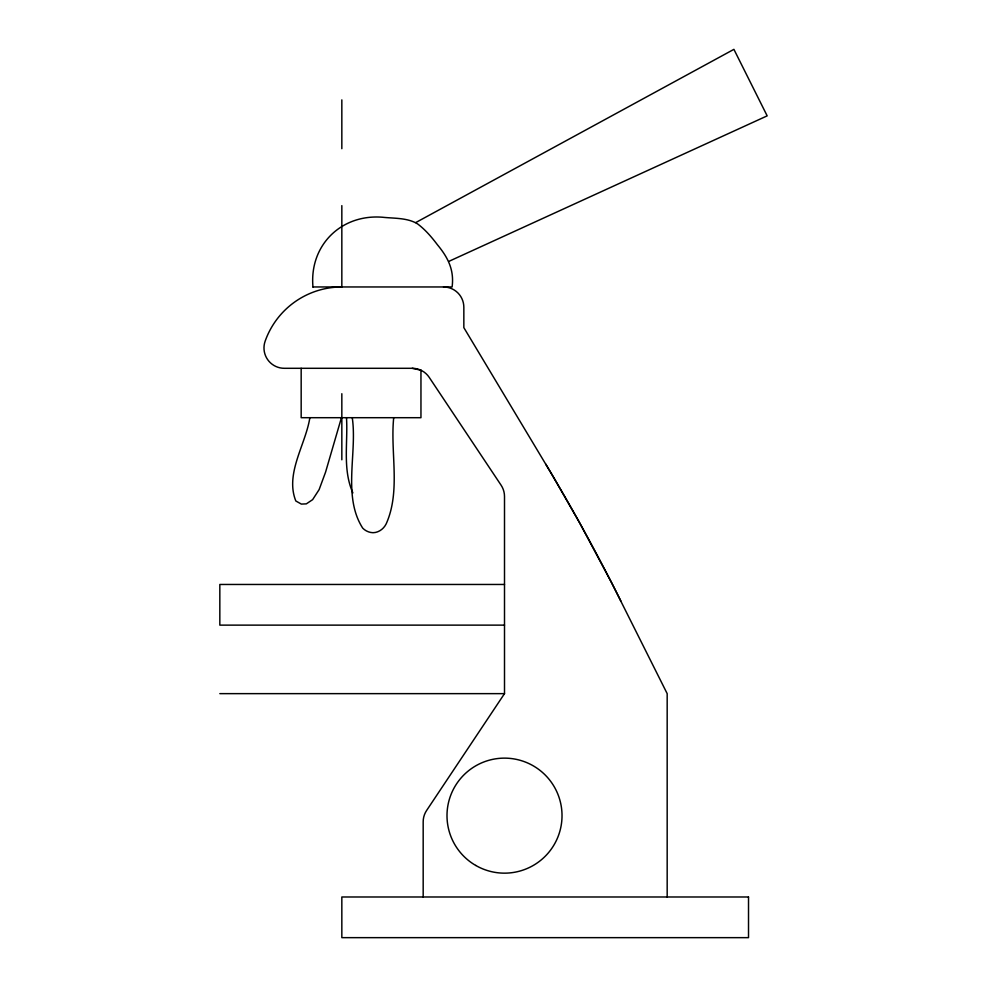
<?xml version="1.0" encoding="UTF-8"?>
<svg xmlns="http://www.w3.org/2000/svg" width="987" height="987" viewBox="0 0 987 987"><rect width="100%" height="100%" fill="white"/><g stroke="black" fill="none" stroke-linecap="round" stroke-linejoin="round"><path stroke-width="1.48" d="M352.26 417.698C357.43 452.712 342.267 496.251 362.722 528.156C365.424 530.92 369.126 532.585 372.987 532.709C378.663 532.635 383.659 528.921 386.151 523.924C400.944 490.995 390.124 452.428 393.702 417.698M312.965 286.958C309.202 245.405 341.107 213.895 382.5 217.239C393.961 218.509 407.372 217.621 417.563 223.876C420.844 226.344 423.892 229.095 426.742 232.044C430.591 236.029 434.07 240.334 437.414 244.751C447.617 257.076 454.402 269.587 452.108 286.958L312.78 286.958M309.856 417.698C305.649 444.668 284.848 473.698 295.829 500.989L301.356 504.086L306.34 503.863L312.62 499.656L319.122 489.614L325.562 472.168L341.44 417.698M341.835 205.629L341.835 286.958A81.341 81.341 0 0 0 265.145 341.181A20.332 20.332 0 0 0 284.318 368.299L412.282 368.299A20.332 20.332 0 0 1 429.209 377.355L501.088 485.185A20.332 20.332 0 0 1 504.505 496.461L504.505 693.639L426.581 810.524A20.332 20.332 0 0 0 423.176 821.801L423.176 896.986M415.737 222.581L733.909 49.35L767.17 115.861L449.258 261.185M504.505 584.464L219.83 584.464L219.83 625.129L504.505 625.129M219.83 693.639L504.505 693.639M412.282 368.299L420.906 370.211M667.175 896.986L667.175 693.639L611.484 582.49L579.209 522.061L551.622 473.994L463.841 327.635L463.841 307.29A20.332 20.332 0 0 0 443.508 286.958M352.877 492.908C342.366 469.331 348.029 442.632 346.499 417.698M420.955 370.236L420.955 417.698L301.171 417.698L301.171 368.299M341.835 99.884L341.835 148.692M341.835 393.714L341.835 459.794M545.663 464.001A2033.405 2033.405 0 0 1 620.761 600.812M748.516 896.986L341.835 896.986L341.835 937.65L748.516 937.65L748.516 896.986M475.746 865.451A57.517 57.517 0 0 0 562.022 815.644A57.517 57.517 0 0 0 475.746 765.838A57.517 57.517 0 0 0 475.746 865.451"/></g></svg>
